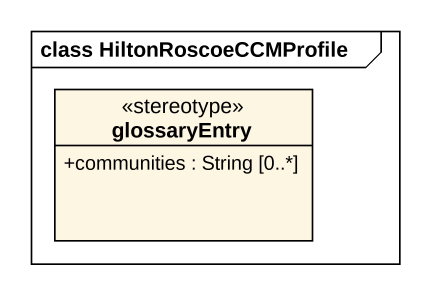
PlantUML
@startuml
mainframe class HiltonRoscoeCCMProfile
hide circle
hide empty members
skinparam classAttributeIconSize 0
class glossaryEntry <<stereotype>> {
  +communities : String [0..*]
}
@enduml
